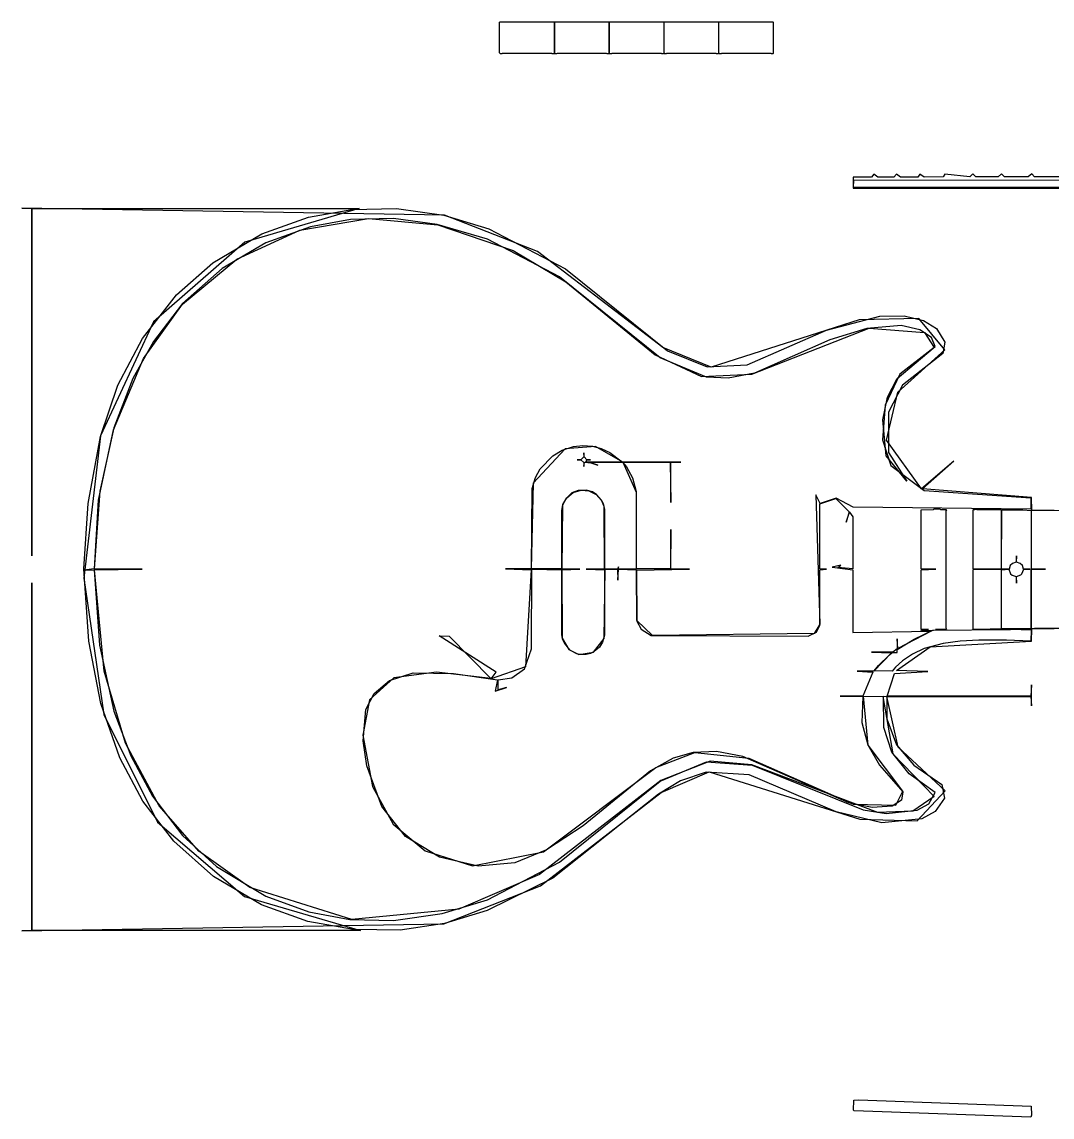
# Model space of a CAD drawing. Extents: x 22 to 612, y 147 to 441.
# Drawn here: x 22.5 to 299, y 147.1 to 440.9 of the extents above; entities that cross this region are included whole.
import ezdxf

# ---------------------------------------------------------------- set-up
doc = ezdxf.new("R2010")
doc.units = 0
doc.layers.add('BODY', color=7, linetype='Continuous')

msp = doc.modelspace()

# ---------------------------------------------------------------- linework, layer by layer
at = {"layer": 'BODY'}
for p, q in [((150.69, 440.78), (150.78, 440.88)), ((150.69, 432.55), (150.69, 440.78)), ((150.78, 440.88), (165.29, 440.88)), ((165.29, 440.88), (165.39, 440.78)), ((165.39, 440.78), (165.49, 440.88)), ((165.39, 432.45), (165.39, 440.78)), ((165.39, 440.78), (165.39, 432.45)), ((165.49, 440.88), (180, 440.88)), ((180, 440.88), (180.1, 440.78)), ((180.1, 440.78), (180.2, 440.88)), ((180.1, 432.45), (180.1, 440.78)), ((180.1, 440.78), (180.1, 432.45)), ((180.2, 440.88), (194.71, 440.88)), ((194.71, 440.88), (194.8, 440.78)), ((194.8, 440.78), (194.71, 440.59)), ((194.8, 440.78), (194.9, 440.88)), ((194.8, 432.45), (194.8, 440.78)), ((194.9, 440.88), (209.41, 440.88)), ((209.41, 440.88), (209.51, 440.78)), ((209.51, 440.78), (209.41, 440.59)), ((209.51, 440.78), (209.61, 440.88)), ((209.51, 432.45), (209.51, 440.78)), ((209.61, 440.88), (224.02, 440.88)), ((224.02, 440.88), (224.12, 440.78)), ((224.12, 440.78), (224.12, 432.45)), ((194.71, 440.59), (194.71, 432.75)), ((209.41, 440.59), (209.41, 432.75)), ((150.88, 432.35), (150.69, 432.55)), ((151.27, 432.35), (150.88, 432.35)), ((151.37, 432.45), (151.27, 432.35)), ((164.71, 432.45), (151.37, 432.45)), ((164.8, 432.35), (164.71, 432.45)), ((165.29, 432.35), (164.8, 432.35)), ((165.39, 432.45), (165.29, 432.35)), ((165.49, 432.35), (165.39, 432.45)), ((165.98, 432.35), (165.49, 432.35)), ((166.08, 432.45), (165.98, 432.35)), ((179.41, 432.45), (166.08, 432.45)), ((179.51, 432.35), (179.41, 432.45)), ((180, 432.35), (179.51, 432.35)), ((180.1, 432.45), (180, 432.35)), ((180.2, 432.35), (180.1, 432.45)), ((180.69, 432.35), (180.2, 432.35)), ((180.78, 432.45), (180.69, 432.35)), ((194.12, 432.45), (180.78, 432.45)), ((194.22, 432.35), (194.12, 432.45)), ((194.61, 432.35), (194.22, 432.35)), ((194.8, 432.55), (194.61, 432.35)), ((194.71, 432.75), (194.8, 432.55)), ((194.9, 432.35), (194.8, 432.45)), ((195.39, 432.35), (194.9, 432.35)), ((195.49, 432.45), (195.39, 432.35)), ((208.82, 432.45), (195.49, 432.45)), ((208.92, 432.35), (208.82, 432.45)), ((209.31, 432.35), (208.92, 432.35)), ((209.51, 432.55), (209.31, 432.35)), ((209.41, 432.75), (209.51, 432.55)), ((209.61, 432.35), (209.51, 432.45)), ((210.1, 432.35), (209.61, 432.35)), ((210.2, 432.45), (210.1, 432.35)), ((223.53, 432.45), (210.2, 432.45)), ((223.63, 432.35), (223.53, 432.45)), ((224.02, 432.35), (223.63, 432.35)), ((224.12, 432.45), (224.02, 432.35)), ((251.08, 400), (250.49, 399.22)), ((252.16, 399.22), (251.08, 400)), ((257.16, 400), (256.47, 399.22)), ((258.24, 399.22), (257.16, 400)), ((263.43, 400), (262.94, 399.22)), ((264.61, 399.22), (263.43, 400)), ((270.2, 400), (269.71, 399.31)), ((276.86, 399.31), (270.2, 400)), ((277.65, 400.1), (276.86, 399.31)), ((278.53, 399.31), (277.65, 400.1)), ((285.39, 400.1), (284.51, 399.31)), ((286.18, 399.31), (285.39, 400.1)), ((293.53, 400.1), (292.55, 399.31)), ((294.22, 399.31), (293.53, 400.1)), ((250.49, 399.22), (245.59, 399.22)), ((245.59, 399.22), (245.59, 396.27)), ((245.69, 396.47), (245.78, 398.43)), ((245.78, 398.43), (463.04, 398.63)), ((256.47, 399.22), (252.16, 399.22)), ((262.94, 399.22), (258.24, 399.22)), ((269.71, 399.31), (264.61, 399.22)), ((284.51, 399.31), (278.53, 399.31)), ((292.55, 399.31), (286.18, 399.31)), ((301.08, 399.31), (294.22, 399.31)), ((245.59, 396.27), (333.73, 396.27)), ((462.94, 396.37), (245.69, 396.47)), ((22.45, 390.88), (25.1, 390.78)), ((135.88, 389.02), (22.45, 390.88)), ((25.1, 390.78), (25.1, 297.65)), ((25.1, 297.65), (25.1, 390.78)), ((25.1, 390.78), (112.94, 390.78)), ((112.94, 390.78), (82.25, 381.76)), ((86.86, 384.02), (99.41, 388.53)), ((97.06, 385), (115.49, 388.14)), ((99.41, 388.53), (110.98, 390.59)), ((122.16, 388.14), (110.69, 387.84)), ((110.98, 390.59), (123.04, 390.78)), ((115.49, 388.14), (134.12, 386.47)), ((133.92, 386.57), (122.16, 388.14)), ((123.04, 390.78), (135.69, 389.02)), ((135.69, 389.02), (147.75, 385.39)), ((160.88, 379.31), (135.88, 389.02)), ((80.1, 377.25), (97.06, 385)), ((99.9, 385.88), (87.94, 381.57)), ((110.69, 387.84), (99.9, 385.88)), ((147.45, 382.55), (133.92, 386.57)), ((134.12, 386.47), (154.31, 379.51)), ((147.75, 385.39), (168.33, 374.61)), ((73.73, 376.27), (86.86, 384.02)), ((166.76, 372.45), (147.45, 382.55)), ((82.25, 381.76), (57.75, 360.39)), ((87.94, 381.57), (76.18, 374.71)), ((154.31, 379.51), (168.43, 371.18)), ((194.51, 353.53), (160.88, 379.31)), ((63.92, 367.65), (73.73, 376.27)), ((65.59, 365.2), (80.1, 377.25)), ((76.18, 374.71), (65.59, 365.29)), ((168.33, 374.61), (195.78, 352.65)), ((193.73, 350.78), (166.76, 372.45)), ((168.43, 371.18), (192.45, 351.57)), ((54.8, 355.98), (63.92, 367.65)), ((55.1, 350.59), (65.59, 365.2)), ((65.59, 365.29), (57.75, 355.1)), ((238.43, 358.14), (252.75, 361.96)), ((252.75, 361.96), (259.22, 362.06)), ((259.22, 362.06), (264.41, 360.78)), ((57.75, 360.39), (43.53, 329.8)), ((247.16, 360.98), (207.45, 348.24)), ((218.33, 346.37), (249.9, 358.73)), ((249.22, 358.63), (239.31, 355.59)), ((263.24, 361.27), (247.16, 360.98)), ((258.43, 359.41), (249.22, 358.63)), ((249.9, 358.73), (264.71, 357.55)), ((263.43, 358.24), (258.43, 359.41)), ((270.2, 352.94), (263.24, 361.27)), ((264.41, 360.78), (267.94, 358.63)), ((267.94, 358.63), (270.2, 355)), ((48.24, 343.43), (54.8, 355.98)), ((217.16, 348.92), (238.43, 358.14)), ((239.31, 355.59), (219.12, 346.67)), ((266.57, 356.18), (263.43, 358.24)), ((264.71, 357.55), (267.35, 353.53)), ((267.55, 353.82), (266.57, 356.18)), ((57.75, 355.1), (52.25, 345.2)), ((207.45, 348.24), (194.51, 353.53)), ((195.78, 352.65), (206.37, 348.33)), ((257.35, 345.2), (267.55, 353.82)), ((257.55, 341.57), (270.2, 352.94)), ((267.35, 353.53), (258.14, 346.37)), ((270.2, 355), (269.61, 351.96)), ((47.06, 331.47), (55.1, 350.59)), ((192.45, 351.57), (204.9, 345.78)), ((206.18, 345.59), (193.73, 350.78)), ((269.61, 351.96), (258.82, 343.43)), ((206.37, 348.33), (217.16, 348.92)), ((52.25, 345.2), (47.16, 331.96)), ((204.9, 345.78), (218.33, 346.37)), ((212.06, 345.29), (206.18, 345.59)), ((219.12, 346.67), (212.06, 345.29)), ((258.14, 346.37), (254.12, 338.04)), ((254.8, 340.2), (257.35, 345.2)), ((43.53, 329.61), (48.24, 343.43)), ((254.51, 328.63), (257.55, 341.57)), ((258.82, 343.43), (255.1, 336.18)), ((254.12, 338.04), (253.43, 328.73)), ((253.53, 334.12), (254.8, 340.2)), ((255.1, 336.18), (255.1, 325.39)), ((254.41, 324.51), (253.53, 334.12)), ((43.53, 329.8), (39.12, 291.67)), ((40.2, 311.67), (43.53, 329.61)), ((43.04, 312.55), (47.06, 331.47)), ((47.16, 331.96), (43.33, 315)), ((168.24, 326.37), (159.71, 317.16)), ((167.45, 325.98), (170.49, 326.96)), ((176.37, 326.96), (168.24, 326.37)), ((170.49, 326.96), (173.04, 327.25)), ((173.04, 327.25), (175.59, 327.06)), ((175.59, 327.06), (177.94, 326.47)), ((183.73, 322.75), (176.37, 326.96)), ((177.94, 326.47), (180.29, 325.39)), ((253.43, 328.73), (255.69, 321.86)), ((263.92, 315.59), (254.51, 328.63)), ((161.57, 320.98), (165, 324.51)), ((165, 324.51), (167.45, 325.98)), ((172.45, 323.43), (171.47, 323.43)), ((171.47, 323.43), (172.45, 323.43)), ((173.24, 324.22), (172.45, 323.43)), ((172.45, 323.43), (173.24, 322.65)), ((173.33, 324.22), (173.24, 325.29)), ((173.24, 325.29), (173.24, 324.22)), ((174.12, 323.43), (173.33, 324.22)), ((173.82, 322.75), (174.12, 323.43)), ((174.12, 323.43), (175.1, 323.43)), ((175.1, 323.43), (174.12, 323.43)), ((180.29, 325.39), (183.53, 322.84)), ((260, 317.65), (254.41, 324.51)), ((255.1, 325.39), (260, 317.65)), ((160.29, 318.63), (161.57, 320.98)), ((173.24, 321.57), (173.43, 322.75)), ((173.24, 322.65), (173.24, 321.57)), ((173.43, 322.75), (175.2, 322.55)), ((183.53, 322.84), (173.82, 322.75)), ((174.9, 322.65), (183.63, 322.75)), ((177.06, 321.96), (174.9, 322.65)), ((175.2, 322.55), (177.06, 321.96)), ((183.63, 322.75), (184.71, 321.47)), ((199.31, 322.75), (183.73, 322.75)), ((183.82, 322.65), (196.47, 322.75)), ((187.45, 314.61), (183.82, 322.65)), ((184.71, 321.47), (186.37, 318.53)), ((196.47, 322.75), (196.67, 311.96)), ((196.67, 322.65), (199.31, 322.75)), ((196.67, 311.96), (196.67, 322.65)), ((255.69, 321.86), (264.61, 315.2)), ((272.55, 323.04), (263.92, 315.59)), ((264.22, 315.59), (272.55, 323.04)), ((159.41, 315.69), (160.29, 318.63)), ((186.37, 318.53), (187.35, 314.9)), ((43.33, 315), (41.86, 294.12)), ((159.71, 317.16), (159.12, 294.12)), ((159.22, 294.12), (159.41, 315.69)), ((170.1, 314.51), (168.33, 312.84)), ((168.73, 313.24), (170.39, 314.61)), ((171.76, 315.2), (170.1, 314.51)), ((170.39, 314.61), (172.55, 315.29)), ((173.92, 315.29), (171.76, 315.2)), ((172.55, 315.29), (174.61, 315.1)), ((175.59, 314.8), (173.92, 315.29)), ((174.61, 315.1), (176.57, 314.12)), ((176.67, 314.12), (175.59, 314.8)), ((187.35, 314.9), (187.35, 294.02)), ((187.45, 294.12), (187.45, 314.61)), ((293.43, 313.33), (264.22, 315.59)), ((264.61, 315.2), (293.24, 313.24)), ((39.12, 294.12), (40.2, 311.67)), ((41.96, 294.12), (43.04, 312.55)), ((168.33, 312.84), (167.55, 311.18)), ((167.65, 311.37), (168.73, 313.24)), ((176.57, 314.12), (178.04, 312.45)), ((178.04, 312.55), (176.67, 314.12)), ((178.73, 310.88), (178.04, 312.55)), ((178.04, 312.45), (178.43, 311.67)), ((178.43, 311.67), (178.82, 310.1)), ((236.76, 311.67), (235.59, 314.02)), ((235.59, 314.02), (236.67, 279.31)), ((236.67, 311.57), (240.88, 313.04)), ((236.67, 294.12), (236.67, 311.57)), ((240.98, 313.14), (236.76, 311.67)), ((240.88, 313.04), (244.51, 309.41)), ((245.59, 310.69), (240.98, 313.14)), ((293.24, 313.24), (293.24, 310.2)), ((293.53, 309.9), (293.43, 313.33)), ((167.35, 309.8), (167.65, 311.37)), ((167.55, 311.18), (167.35, 294.12)), ((167.35, 294.12), (167.35, 309.8)), ((178.82, 294.12), (178.73, 310.88)), ((178.82, 310.1), (178.82, 294.12)), ((244.51, 309.41), (243.73, 306.67)), ((243.73, 306.67), (244.61, 309.31)), ((244.61, 309.31), (245.49, 308.14)), ((293.24, 310.2), (245.59, 310.69)), ((263.82, 310), (267.16, 310.1)), ((263.82, 294.12), (263.82, 310)), ((267.16, 310.1), (267.25, 310.29)), ((267.25, 310.29), (268.92, 310.29)), ((268.92, 310.29), (269.02, 310.1)), ((269.02, 310.1), (270.49, 310.1)), ((270.49, 310.1), (270.59, 310)), ((270.59, 310), (270.49, 309.71)), ((270.49, 309.71), (270.49, 278.33)), ((277.75, 310), (277.84, 310.1)), ((277.75, 294.12), (277.75, 310)), ((277.84, 310.1), (278.24, 310.1)), ((278.24, 310.1), (278.33, 310.2)), ((278.33, 310.2), (278.63, 310.2)), ((278.63, 310.2), (278.73, 310.1)), ((278.73, 310.1), (285.1, 310.1)), ((285.1, 310.1), (285.29, 309.9)), ((285.29, 309.9), (285.29, 294.12)), ((285.39, 294.12), (285.49, 310)), ((285.49, 310), (291.08, 310)), ((291.08, 310), (293.33, 309.8)), ((293.33, 309.8), (293.24, 278.04)), ((293.43, 309.8), (293.53, 309.9)), ((293.43, 294.12), (293.43, 309.8)), ((390.88, 308.33), (293.53, 309.9)), ((293.53, 309.9), (301.76, 309.8)), ((245.49, 308.14), (245.49, 294.12)), ((196.67, 304.71), (196.57, 294.12)), ((196.67, 294.12), (196.67, 304.71)), ((289.41, 297.65), (289.31, 295.98)), ((289.41, 295.98), (289.41, 297.65)), ((40.39, 274.71), (39.12, 294.12)), ((41.86, 294.12), (39.12, 293.82)), ((39.12, 293.82), (41.86, 293.92)), ((41.86, 293.92), (43.24, 273.63)), ((54.71, 294.02), (41.96, 294.12)), ((41.96, 293.92), (54.71, 294.02)), ((44.51, 266.67), (41.96, 293.92)), ((159.12, 294.12), (152.25, 294.12)), ((152.25, 294.12), (159.12, 293.92)), ((159.12, 293.92), (157.65, 267.84)), ((167.35, 294.12), (159.22, 294.12)), ((159.22, 272.65), (159.31, 294.02)), ((159.31, 294.02), (167.35, 293.92)), ((172.25, 294.02), (167.35, 294.12)), ((167.35, 293.92), (172.25, 294.02)), ((167.35, 293.92), (167.45, 275.59)), ((167.35, 276.57), (167.35, 293.92)), ((178.82, 294.12), (173.92, 294.02)), ((173.92, 294.02), (178.82, 293.92)), ((178.73, 275.49), (179.02, 294.02)), ((182.35, 294.02), (178.82, 294.12)), ((178.82, 293.92), (178.82, 276.37)), ((179.02, 294.02), (182.35, 294.02)), ((182.55, 294.71), (182.35, 294.02)), ((182.35, 294.02), (182.45, 291.08)), ((182.45, 291.08), (182.55, 294.02)), ((182.55, 294.02), (182.55, 294.71)), ((182.55, 294.02), (187.45, 293.92)), ((187.35, 294.02), (182.55, 294.02)), ((196.57, 294.12), (187.45, 294.12)), ((187.45, 293.82), (201.67, 294.02)), ((187.45, 293.92), (187.55, 280.1)), ((187.55, 280.29), (187.45, 293.82)), ((201.67, 294.02), (196.67, 294.12)), ((238.43, 294.02), (236.67, 294.12)), ((236.67, 293.92), (238.43, 294.02)), ((236.67, 279.02), (236.67, 293.92)), ((242.25, 295.1), (239.9, 294.61)), ((239.9, 294.61), (245.49, 293.92)), ((241.47, 294.51), (242.25, 295.1)), ((245.49, 294.12), (241.47, 294.51)), ((245.49, 293.92), (245.49, 277.06)), ((267.75, 294.02), (263.82, 294.12)), ((263.82, 293.92), (267.75, 294.02)), ((263.82, 277.94), (263.82, 293.92)), ((277.84, 294.02), (277.75, 294.12)), ((277.75, 293.92), (277.84, 294.02)), ((277.75, 277.94), (277.75, 293.92)), ((277.84, 294.02), (285.2, 294.02)), ((285.2, 294.02), (277.84, 294.02)), ((285.29, 294.12), (285.2, 294.02)), ((285.2, 294.02), (285.29, 293.92)), ((285.29, 293.92), (285.29, 278.04)), ((287.45, 294.02), (285.39, 294.12)), ((285.39, 293.92), (287.35, 294.02)), ((285.39, 278.04), (285.39, 293.92)), ((287.35, 294.02), (287.84, 292.84)), ((287.75, 295), (287.45, 294.02)), ((288.33, 295.59), (287.75, 295)), ((289.31, 295.98), (288.33, 295.59)), ((290.39, 295.59), (289.41, 295.98)), ((290.98, 295), (290.39, 295.59)), ((290.88, 292.84), (291.37, 294.02)), ((291.27, 294.02), (290.98, 295)), ((293.04, 294.02), (291.27, 294.02)), ((291.37, 294.02), (293.04, 294.02)), ((293.53, 294.02), (293.43, 294.12)), ((293.43, 293.92), (293.53, 294.02)), ((293.43, 278.14), (293.43, 293.92)), ((293.53, 294.02), (297.16, 294.02)), ((297.16, 294.02), (293.53, 294.02)), ((39.12, 291.67), (44.41, 255.1)), ((287.84, 292.84), (288.24, 292.45)), ((288.24, 292.45), (289.31, 292.06)), ((289.31, 292.06), (289.41, 290.29)), ((289.41, 292.06), (290.59, 292.55)), ((289.41, 290.29), (289.41, 292.06)), ((290.59, 292.55), (290.88, 292.84)), ((25.1, 197.16), (25.1, 290.39)), ((25.1, 290.39), (25.1, 197.16)), ((191.67, 276.27), (187.55, 280.29)), ((187.55, 280.1), (188.63, 277.94)), ((236.67, 279.31), (235.1, 276.76)), ((293.53, 278.04), (518.63, 281.47)), ((167.55, 275.39), (167.35, 276.57)), ((178.82, 276.37), (178.33, 274.51)), ((188.63, 277.94), (191.37, 276.27)), ((191.37, 276.27), (233.53, 276.08)), ((235.1, 276.76), (191.67, 276.27)), ((233.53, 276.08), (235.69, 277.16)), ((235.69, 277.16), (236.67, 279.02)), ((245.49, 277.06), (266.47, 277.45)), ((266.47, 277.45), (257.55, 272.75)), ((261.96, 275.29), (266.96, 277.65)), ((265.78, 277.84), (263.82, 277.94)), ((263.82, 277.65), (263.92, 277.84)), ((263.92, 277.55), (263.82, 277.65)), ((263.92, 277.84), (265.78, 277.84)), ((270.39, 277.65), (263.92, 277.55)), ((266.96, 277.65), (287.84, 277.84)), ((270.59, 277.94), (267.65, 277.84)), ((267.65, 277.84), (270.39, 277.84)), ((270.39, 277.84), (270.49, 277.75)), ((270.49, 277.75), (270.39, 277.65)), ((270.49, 278.33), (270.59, 277.94)), ((277.84, 277.84), (277.75, 277.94)), ((282.25, 277.84), (277.84, 277.84)), ((282.35, 277.94), (282.25, 277.84)), ((285.2, 277.94), (282.35, 277.94)), ((285.29, 278.04), (285.2, 277.94)), ((293.24, 278.04), (285.39, 278.04)), ((287.84, 277.84), (287.94, 277.94)), ((287.94, 277.94), (293.33, 277.75)), ((293.33, 277.75), (293.24, 274.71)), ((294.12, 278.04), (293.43, 278.14)), ((293.43, 274.71), (293.53, 278.04)), ((294.22, 278.14), (294.12, 278.04)), ((301.76, 278.24), (294.22, 278.14)), ((43.63, 258.04), (40.39, 274.71)), ((43.24, 273.63), (47.16, 255.98)), ((149.71, 266.47), (134.41, 276.18)), ((134.41, 276.18), (137.16, 276.08)), ((137.16, 276.08), (148.33, 264.71)), ((167.45, 275.59), (169.22, 272.55)), ((168.24, 273.82), (167.55, 275.39)), ((169.71, 272.25), (168.24, 273.82)), ((175.88, 271.76), (178.73, 275.49)), ((178.33, 274.51), (177.45, 273.14)), ((257.55, 272.75), (257.35, 275.39)), ((257.35, 275.39), (257.35, 272.65)), ((257.35, 272.55), (261.96, 275.29)), ((269.71, 274.12), (264.61, 272.75)), ((266.27, 273.24), (293.43, 274.71)), ((274.31, 274.71), (269.71, 274.12)), ((279.31, 275), (274.31, 274.71)), ((286.76, 275), (279.31, 275)), ((293.24, 274.71), (286.76, 275)), ((157.35, 267.35), (159.22, 272.65)), ((169.22, 272.55), (171.96, 271.18)), ((171.37, 271.37), (169.71, 272.25)), ((172.25, 271.18), (171.37, 271.37)), ((171.96, 271.18), (175.88, 271.76)), ((173.92, 271.18), (172.25, 271.18)), ((175.1, 271.47), (173.92, 271.18)), ((176.08, 271.96), (175.1, 271.47)), ((177.45, 273.14), (176.08, 271.96)), ((256.18, 271.76), (250.49, 271.76)), ((250.49, 271.76), (255.88, 271.57)), ((255.88, 271.57), (251.08, 266.67)), ((252.35, 268.24), (255.29, 271.08)), ((255.29, 271.08), (256.08, 271.67)), ((256.08, 271.67), (257.35, 271.67)), ((257.35, 272.65), (256.18, 271.76)), ((257.16, 266.86), (266.27, 273.24)), ((257.35, 271.67), (257.35, 272.55)), ((261.47, 271.27), (258.82, 269.51)), ((264.61, 272.75), (261.47, 271.27)), ((157.65, 267.84), (148.43, 264.61)), ((251.18, 266.76), (252.35, 268.24)), ((256.96, 267.75), (256.08, 266.67)), ((258.82, 269.51), (256.96, 267.75)), ((50.29, 247.35), (44.51, 266.67)), ((122.25, 264.9), (115.78, 259.02)), ((121.08, 264.22), (127.45, 266.27)), ((133.73, 266.47), (122.25, 264.9)), ((127.45, 266.27), (138.33, 266.08)), ((148.33, 264.71), (133.73, 266.47)), ((138.33, 266.08), (150.1, 264.41)), ((148.43, 264.61), (149.71, 266.47)), ((150.29, 264.41), (153.92, 264.9)), ((153.92, 264.9), (157.35, 267.35)), ((251.08, 266.67), (246.67, 266.67)), ((246.67, 266.67), (250.88, 266.47)), ((250.88, 266.47), (248.14, 260)), ((256.08, 266.67), (251.18, 266.76)), ((254.71, 260), (256.67, 266.08)), ((256.67, 266.08), (265.59, 266.57)), ((265.59, 266.57), (257.16, 266.86)), ((116.96, 260.69), (121.08, 264.22)), ((150.1, 264.41), (149.51, 261.37)), ((149.51, 261.37), (152.55, 262.35)), ((150.29, 261.67), (150.29, 264.41)), ((152.55, 262.35), (150.29, 261.67)), ((293.43, 263.04), (293.24, 260)), ((293.43, 257.35), (293.43, 263.04)), ((115.78, 259.02), (113.92, 249.51)), ((114.8, 256.37), (116.96, 260.69)), ((248.14, 260), (242.06, 260)), ((242.06, 260), (248.14, 259.9)), ((248.14, 259.9), (247.94, 252.94)), ((249.61, 246.86), (248.33, 260)), ((248.33, 260), (253.53, 259.9)), ((253.53, 259.9), (256.18, 244.51)), ((253.82, 251.57), (253.73, 260)), ((253.73, 260), (254.61, 259.9)), ((254.61, 259.9), (254.61, 253.92)), ((257.65, 246.27), (254.61, 259.9)), ((254.61, 259.9), (293.24, 259.9)), ((293.24, 260), (254.71, 260)), ((293.24, 259.9), (293.43, 257.35)), ((48.73, 243.43), (43.63, 258.04)), ((47.16, 255.98), (51.67, 244.02)), ((114.02, 248.04), (114.8, 256.37)), ((44.41, 255.1), (58.82, 226.18)), ((247.94, 252.94), (249.51, 246.96)), ((254.61, 253.92), (257.16, 246.96)), ((255.98, 245), (253.82, 251.57)), ((59.31, 230.59), (50.29, 247.35)), ((113.92, 249.51), (116.57, 235.78)), ((115, 241.27), (114.02, 248.04)), ((249.51, 246.96), (252.65, 241.47)), ((258.92, 234.51), (249.61, 246.86)), ((257.16, 246.96), (261.86, 241.47)), ((51.67, 244.02), (57.55, 233.14)), ((192.65, 240.88), (203.04, 244.9)), ((202.65, 244.9), (197.25, 243.33)), ((208.92, 245.1), (202.65, 244.9)), ((203.04, 244.9), (217.55, 243.33)), ((215.98, 243.82), (208.92, 245.1)), ((260.59, 239.12), (255.98, 245)), ((256.18, 244.51), (267.35, 233.04)), ((270.29, 234.61), (257.65, 246.27)), ((54.9, 231.86), (48.73, 243.43)), ((119.02, 230.39), (115, 241.27)), ((197.25, 243.33), (191.18, 240)), ((193.73, 237.16), (206.18, 242.35)), ((207.16, 242.55), (193.92, 237.35)), ((206.18, 242.35), (218.43, 241.47)), ((218.33, 241.57), (207.16, 242.55)), ((244.41, 231.37), (215.98, 243.82)), ((217.55, 243.33), (245.59, 230.98)), ((252.16, 228.82), (218.33, 241.57)), ((218.43, 241.47), (248.24, 229.51)), ((252.65, 241.47), (258.92, 234.31)), ((261.86, 241.47), (269.41, 236.27)), ((162.45, 218.24), (192.65, 240.88)), ((191.18, 240), (173.14, 225.2)), ((194.02, 234.12), (206.96, 239.71)), ((206.08, 239.61), (199.22, 237.25)), ((217.65, 238.92), (206.08, 239.61)), ((206.96, 239.71), (247.35, 226.96)), ((240.98, 228.92), (217.65, 238.92)), ((267.55, 234.12), (260.59, 239.12)), ((116.57, 235.78), (122.06, 225.69)), ((193.92, 237.35), (161.37, 212.16)), ((166.76, 215.49), (193.73, 237.16)), ((199.22, 237.25), (193.33, 233.73)), ((269.41, 236.27), (270.1, 232.65)), ((57.55, 233.14), (65.59, 222.65)), ((161.67, 209.12), (194.02, 234.12)), ((193.33, 233.73), (165, 211.18)), ((257.06, 230.78), (258.92, 234.51)), ((258.92, 234.31), (258.53, 232.06)), ((267.35, 233.04), (261.57, 229.12)), ((262.75, 226.57), (270.29, 234.61)), ((265.88, 231.08), (267.55, 234.12)), ((270.1, 232.65), (267.55, 229.02)), ((63.24, 221.08), (54.9, 231.86)), ((69.9, 218.43), (59.31, 230.59)), ((125.39, 222.35), (119.02, 230.39)), ((250.69, 230.1), (244.41, 231.37)), ((245.59, 230.98), (257.06, 230.78)), ((248.24, 229.51), (254.41, 228.53)), ((256.08, 230.49), (250.69, 230.1)), ((254.41, 228.53), (262.75, 229.41)), ((258.53, 232.06), (256.08, 230.49)), ((262.75, 229.41), (265.88, 231.08)), ((253.24, 225.98), (240.98, 228.92)), ((247.35, 226.96), (262.75, 226.57)), ((261.57, 229.12), (252.16, 228.82)), ((264.02, 227.06), (253.24, 225.98)), ((267.55, 229.02), (264.02, 227.06)), ((58.82, 226.18), (82.16, 206.27)), ((122.06, 225.69), (130.69, 218.53)), ((173.14, 225.2), (163.24, 218.73)), ((73.92, 211.57), (63.24, 221.08)), ((65.59, 222.65), (74.71, 214.31)), ((134.51, 216.76), (125.39, 222.35)), ((83.63, 208.63), (69.9, 218.43)), ((130.69, 218.53), (143.43, 214.51)), ((143.43, 214.51), (162.45, 218.24)), ((163.24, 218.73), (154.8, 215.29)), ((144.9, 214.41), (134.51, 216.76)), ((154.8, 215.29), (144.9, 214.41)), ((147.45, 205.39), (166.76, 215.49)), ((86.76, 204.02), (73.92, 211.57)), ((74.71, 214.31), (87.94, 206.37)), ((161.37, 212.16), (139.71, 202.84)), ((110.98, 200.1), (83.63, 208.63)), ((135.69, 198.92), (161.67, 209.12)), ((165, 211.18), (147.35, 202.45)), ((82.16, 206.27), (113.33, 197.16)), ((87.94, 206.37), (99.51, 202.16)), ((99.22, 199.51), (86.76, 204.02)), ((139.71, 202.84), (110.98, 200.1)), ((135.29, 201.67), (147.45, 205.39)), ((99.51, 202.16), (110.49, 200.1)), ((110.49, 200.1), (122.16, 199.8)), ((122.16, 199.8), (135.29, 201.67)), ((147.35, 202.45), (135.88, 199.02)), ((22.45, 197.06), (135.69, 198.92)), ((25.1, 197.16), (22.45, 197.06)), ((113.33, 197.16), (25.1, 197.16)), ((111.47, 197.35), (99.22, 199.51)), ((124.02, 197.25), (111.47, 197.35)), ((135.88, 199.02), (124.02, 197.25)), ((245.69, 148.92), (245.78, 151.57)), ((245.78, 151.57), (247.06, 151.67)), ((247.06, 151.67), (293.33, 150)), ((293.33, 150), (293.43, 147.55)), ((245.88, 148.73), (245.69, 148.92)), ((293.24, 147.06), (245.88, 148.73)), ((293.43, 147.55), (293.24, 147.06))]:
    msp.add_line(p, q, dxfattribs=at)

doc.saveas('drawing.dxf')
